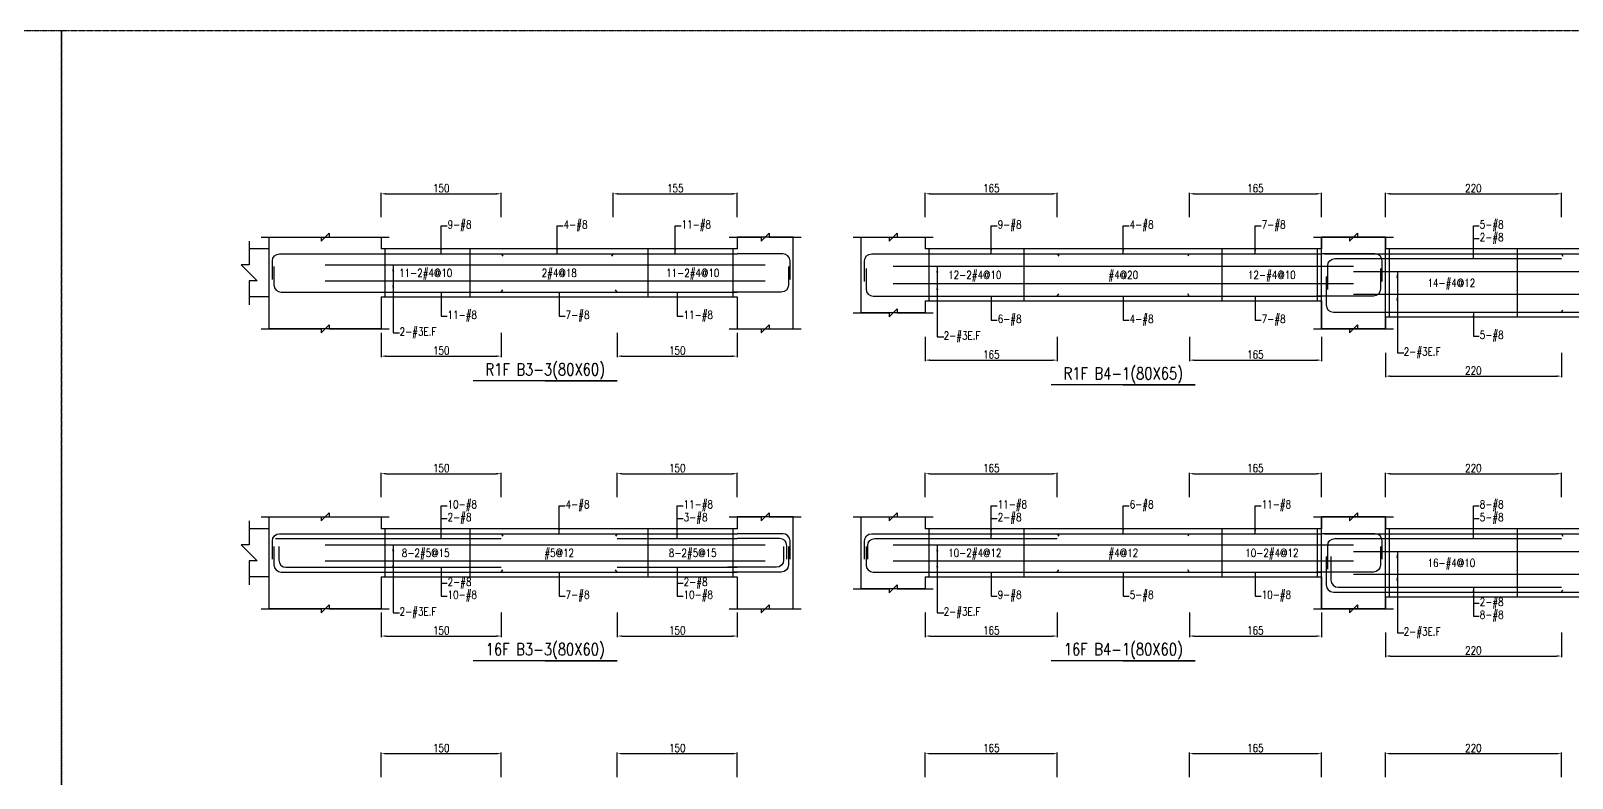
# Model space of a CAD drawing. Header units: millimetres. Extents: x 0 to 84580, y -12276 to 4373.
# Drawn here: x 48709 to 50636, y 1134 to 2069 of the extents above; entities that cross this region are included whole.
import ezdxf
from ezdxf.enums import TextEntityAlignment as Align

# ---------------------------------------------------------------- set-up
doc = ezdxf.new("R2010")
doc.units = ezdxf.units.MM
doc.header["$MEASUREMENT"] = 0
doc.linetypes.add('CENTER', pattern=[2, 1.25, -0.25, 0.25, -0.25])
for name, color, linetype in [('S-DIM', 2, 'Continuous'), ('S-GRID', 1, 'CENTER'), ('S-LEADER', 2, 'Continuous'), ('S-RC', 130, 'Continuous'), ('S-REINF', 6, 'Continuous'), ('S-TEXT', 2, 'Continuous')]:
    doc.layers.add(name, color=color, linetype=linetype)
doc.styles.add('CS4', font='romans.shx', dxfattribs={"width": 0.8, "bigfont": 'lsp.shx'})
doc.styles.get("Standard").update_dxf_attribs({"font": 'arial.ttf'})
doc.dimstyles.new('ISO-25', dxfattribs={"dimtxt": 2.5, "dimasz": 2.5, "dimexe": 1.25, "dimexo": 0.625, "dimtad": 1, "dimtxsty": 'Standard', "dimcen": 2.5, "dimadec": 0, "dimazin": 0, "dimtfac": 1, "dimtmove": 0, "dimatfit": 3, "dimfxl": 0, "dimarcsym": 0})

# ---------------------------------------------------------------- blocks, each defined once
blk = doc.blocks.new('*D702')
at = {"layer": 'DEFPOINTS', "color": 0, "transparency": 16777216}
for p in [(49297.4, 1165.2), (49147.4, 1135.2), (49297.4, 1135.2)]:
    blk.add_point(p, dxfattribs=at)
at = {"layer": 'S-DIM', "color": 0, "lineweight": -2, "transparency": 16777216}
for p, q in [((49147.4, 1135.8), (49147.4, 1166.4)), ((49153.4, 1165.2), (49291.4, 1165.2)), ((49297.4, 1135.8), (49297.4, 1166.4))]:
    blk.add_line(p, q, dxfattribs=at)
at = {"layer": 'S-DIM', "color": 0, "transparency": 16777216}
for points in [[(49153.4, 1166.2), (49153.4, 1164.2), (49147.4, 1165.2)], [(49291.4, 1166.2), (49291.4, 1164.2), (49297.4, 1165.2)]]:
    blk.add_solid(points, dxfattribs=at)
at = {"layer": 'S-DIM', "color": 0, "transparency": 16777216, "insert": (49222.4, 1172.2), "char_height": 10, "attachment_point": 5, "style": 'CS4'}
blk.add_mtext('150', dxfattribs=at)
blk = doc.blocks.new('*D703')
at = {"layer": 'DEFPOINTS', "color": 0, "transparency": 16777216}
for p in [(49592.4, 1165.2), (49442.4, 1135.2), (49592.4, 1135.2)]:
    blk.add_point(p, dxfattribs=at)
at = {"layer": 'S-DIM', "color": 0, "lineweight": -2, "transparency": 16777216}
for p, q in [((49442.4, 1135.8), (49442.4, 1166.4)), ((49448.4, 1165.2), (49586.4, 1165.2)), ((49592.4, 1135.8), (49592.4, 1166.4))]:
    blk.add_line(p, q, dxfattribs=at)
at = {"layer": 'S-DIM', "color": 0, "transparency": 16777216}
for points in [[(49448.4, 1166.2), (49448.4, 1164.2), (49442.4, 1165.2)], [(49586.4, 1166.2), (49586.4, 1164.2), (49592.4, 1165.2)]]:
    blk.add_solid(points, dxfattribs=at)
at = {"layer": 'S-DIM', "color": 0, "transparency": 16777216, "insert": (49517.4, 1172.2), "char_height": 10, "attachment_point": 5, "style": 'CS4'}
blk.add_mtext('150', dxfattribs=at)
blk = doc.blocks.new('*D706')
at = {"layer": 'DEFPOINTS', "color": 0, "transparency": 16777216}
for p in [(49297.4, 1515.2), (49147.4, 1485.2), (49297.4, 1485.2)]:
    blk.add_point(p, dxfattribs=at)
at = {"layer": 'S-DIM', "color": 0, "lineweight": -2, "transparency": 16777216}
for p, q in [((49147.4, 1485.8), (49147.4, 1516.4)), ((49153.4, 1515.2), (49291.4, 1515.2)), ((49297.4, 1485.8), (49297.4, 1516.4))]:
    blk.add_line(p, q, dxfattribs=at)
at = {"layer": 'S-DIM', "color": 0, "transparency": 16777216}
for points in [[(49153.4, 1516.2), (49153.4, 1514.2), (49147.4, 1515.2)], [(49291.4, 1516.2), (49291.4, 1514.2), (49297.4, 1515.2)]]:
    blk.add_solid(points, dxfattribs=at)
at = {"layer": 'S-DIM', "color": 0, "transparency": 16777216, "insert": (49222.4, 1522.2), "char_height": 10, "attachment_point": 5, "style": 'CS4'}
blk.add_mtext('150', dxfattribs=at)
blk = doc.blocks.new('*D707')
at = {"layer": 'DEFPOINTS', "color": 0, "transparency": 16777216}
for p in [(49592.4, 1515.2), (49442.4, 1485.2), (49592.4, 1485.2)]:
    blk.add_point(p, dxfattribs=at)
at = {"layer": 'S-DIM', "color": 0, "lineweight": -2, "transparency": 16777216}
for p, q in [((49442.4, 1485.8), (49442.4, 1516.4)), ((49448.4, 1515.2), (49586.4, 1515.2)), ((49592.4, 1485.8), (49592.4, 1516.4))]:
    blk.add_line(p, q, dxfattribs=at)
at = {"layer": 'S-DIM', "color": 0, "transparency": 16777216}
for points in [[(49448.4, 1516.2), (49448.4, 1514.2), (49442.4, 1515.2)], [(49586.4, 1516.2), (49586.4, 1514.2), (49592.4, 1515.2)]]:
    blk.add_solid(points, dxfattribs=at)
at = {"layer": 'S-DIM', "color": 0, "transparency": 16777216, "insert": (49517.4, 1522.2), "char_height": 10, "attachment_point": 5, "style": 'CS4'}
blk.add_mtext('150', dxfattribs=at)
blk = doc.blocks.new('*D708')
at = {"layer": 'DEFPOINTS', "color": 0, "transparency": 16777216}
for p in [(49147.4, 1342.2), (49297.4, 1342.2), (49297.4, 1312.2)]:
    blk.add_point(p, dxfattribs=at)
at = {"layer": 'S-DIM', "color": 0, "lineweight": -2, "transparency": 16777216}
for p, q in [((49147.4, 1341.5), (49147.4, 1310.9)), ((49297.4, 1341.5), (49297.4, 1310.9)), ((49153.4, 1312.2), (49291.4, 1312.2))]:
    blk.add_line(p, q, dxfattribs=at)
at = {"layer": 'S-DIM', "color": 0, "transparency": 16777216}
for points in [[(49153.4, 1313.2), (49153.4, 1311.2), (49147.4, 1312.2)], [(49291.4, 1313.2), (49291.4, 1311.2), (49297.4, 1312.2)]]:
    blk.add_solid(points, dxfattribs=at)
at = {"layer": 'S-DIM', "color": 0, "transparency": 16777216, "insert": (49222.4, 1319.2), "char_height": 10, "attachment_point": 5, "style": 'CS4'}
blk.add_mtext('150', dxfattribs=at)
blk = doc.blocks.new('*D709')
at = {"layer": 'DEFPOINTS', "color": 0, "transparency": 16777216}
for p in [(49442.4, 1342.2), (49592.4, 1342.2), (49592.4, 1312.2)]:
    blk.add_point(p, dxfattribs=at)
at = {"layer": 'S-DIM', "color": 0, "lineweight": -2, "transparency": 16777216}
for p, q in [((49442.4, 1341.5), (49442.4, 1310.9)), ((49592.4, 1341.5), (49592.4, 1310.9)), ((49448.4, 1312.2), (49586.4, 1312.2))]:
    blk.add_line(p, q, dxfattribs=at)
at = {"layer": 'S-DIM', "color": 0, "transparency": 16777216}
for points in [[(49448.4, 1313.2), (49448.4, 1311.2), (49442.4, 1312.2)], [(49586.4, 1313.2), (49586.4, 1311.2), (49592.4, 1312.2)]]:
    blk.add_solid(points, dxfattribs=at)
at = {"layer": 'S-DIM', "color": 0, "transparency": 16777216, "insert": (49517.4, 1319.2), "char_height": 10, "attachment_point": 5, "style": 'CS4'}
blk.add_mtext('150', dxfattribs=at)
blk = doc.blocks.new('*D710')
at = {"layer": 'DEFPOINTS', "color": 0, "transparency": 16777216}
for p in [(49297.4, 1865.2), (49147.4, 1835.2), (49297.4, 1835.2)]:
    blk.add_point(p, dxfattribs=at)
at = {"layer": 'S-DIM', "color": 0, "lineweight": -2, "transparency": 16777216}
for p, q in [((49147.4, 1835.8), (49147.4, 1866.4)), ((49153.4, 1865.2), (49291.4, 1865.2)), ((49297.4, 1835.8), (49297.4, 1866.4))]:
    blk.add_line(p, q, dxfattribs=at)
at = {"layer": 'S-DIM', "color": 0, "transparency": 16777216}
for points in [[(49153.4, 1866.2), (49153.4, 1864.2), (49147.4, 1865.2)], [(49291.4, 1866.2), (49291.4, 1864.2), (49297.4, 1865.2)]]:
    blk.add_solid(points, dxfattribs=at)
at = {"layer": 'S-DIM', "color": 0, "transparency": 16777216, "insert": (49222.4, 1872.2), "char_height": 10, "attachment_point": 5, "style": 'CS4'}
blk.add_mtext('150', dxfattribs=at)
blk = doc.blocks.new('*D711')
at = {"layer": 'DEFPOINTS', "color": 0, "transparency": 16777216}
for p in [(49592.4, 1865.2), (49437.4, 1835.2), (49592.4, 1835.2)]:
    blk.add_point(p, dxfattribs=at)
at = {"layer": 'S-DIM', "color": 0, "lineweight": -2, "transparency": 16777216}
for p, q in [((49437.4, 1835.8), (49437.4, 1866.4)), ((49443.4, 1865.2), (49586.4, 1865.2)), ((49592.4, 1835.8), (49592.4, 1866.4))]:
    blk.add_line(p, q, dxfattribs=at)
at = {"layer": 'S-DIM', "color": 0, "transparency": 16777216}
for points in [[(49443.4, 1866.2), (49443.4, 1864.2), (49437.4, 1865.2)], [(49586.4, 1866.2), (49586.4, 1864.2), (49592.4, 1865.2)]]:
    blk.add_solid(points, dxfattribs=at)
at = {"layer": 'S-DIM', "color": 0, "transparency": 16777216, "insert": (49514.9, 1872.2), "char_height": 10, "attachment_point": 5, "style": 'CS4'}
blk.add_mtext('155', dxfattribs=at)
blk = doc.blocks.new('*D712')
at = {"layer": 'DEFPOINTS', "color": 0, "transparency": 16777216}
for p in [(49147.4, 1692.2), (49297.4, 1692.2), (49297.4, 1662.2)]:
    blk.add_point(p, dxfattribs=at)
at = {"layer": 'S-DIM', "color": 0, "lineweight": -2, "transparency": 16777216}
for p, q in [((49147.4, 1691.5), (49147.4, 1660.9)), ((49297.4, 1691.5), (49297.4, 1660.9)), ((49153.4, 1662.2), (49291.4, 1662.2))]:
    blk.add_line(p, q, dxfattribs=at)
at = {"layer": 'S-DIM', "color": 0, "transparency": 16777216}
for points in [[(49153.4, 1663.2), (49153.4, 1661.2), (49147.4, 1662.2)], [(49291.4, 1663.2), (49291.4, 1661.2), (49297.4, 1662.2)]]:
    blk.add_solid(points, dxfattribs=at)
at = {"layer": 'S-DIM', "color": 0, "transparency": 16777216, "insert": (49222.4, 1669.2), "char_height": 10, "attachment_point": 5, "style": 'CS4'}
blk.add_mtext('150', dxfattribs=at)
blk = doc.blocks.new('*D713')
at = {"layer": 'DEFPOINTS', "color": 0, "transparency": 16777216}
for p in [(49442.4, 1692.2), (49592.4, 1692.2), (49592.4, 1662.2)]:
    blk.add_point(p, dxfattribs=at)
at = {"layer": 'S-DIM', "color": 0, "lineweight": -2, "transparency": 16777216}
for p, q in [((49442.4, 1691.5), (49442.4, 1660.9)), ((49592.4, 1691.5), (49592.4, 1660.9)), ((49448.4, 1662.2), (49586.4, 1662.2))]:
    blk.add_line(p, q, dxfattribs=at)
at = {"layer": 'S-DIM', "color": 0, "transparency": 16777216}
for points in [[(49448.4, 1663.2), (49448.4, 1661.2), (49442.4, 1662.2)], [(49586.4, 1663.2), (49586.4, 1661.2), (49592.4, 1662.2)]]:
    blk.add_solid(points, dxfattribs=at)
at = {"layer": 'S-DIM', "color": 0, "transparency": 16777216, "insert": (49517.4, 1669.2), "char_height": 10, "attachment_point": 5, "style": 'CS4'}
blk.add_mtext('150', dxfattribs=at)
blk = doc.blocks.new('*D722')
at = {"layer": 'DEFPOINTS', "color": 0, "transparency": 16777216}
for p in [(49992.4, 1165.2), (49827.4, 1135.2), (49992.4, 1135.2)]:
    blk.add_point(p, dxfattribs=at)
at = {"layer": 'S-DIM', "color": 0, "lineweight": -2, "transparency": 16777216}
for p, q in [((49827.4, 1135.8), (49827.4, 1166.4)), ((49833.4, 1165.2), (49986.4, 1165.2)), ((49992.4, 1135.8), (49992.4, 1166.4))]:
    blk.add_line(p, q, dxfattribs=at)
at = {"layer": 'S-DIM', "color": 0, "transparency": 16777216}
for points in [[(49833.4, 1166.2), (49833.4, 1164.2), (49827.4, 1165.2)], [(49986.4, 1166.2), (49986.4, 1164.2), (49992.4, 1165.2)]]:
    blk.add_solid(points, dxfattribs=at)
at = {"layer": 'S-DIM', "color": 0, "transparency": 16777216, "insert": (49909.9, 1172.2), "char_height": 10, "attachment_point": 5, "style": 'CS4'}
blk.add_mtext('165', dxfattribs=at)
blk = doc.blocks.new('*D643')
at = {"layer": 'DEFPOINTS', "color": 0, "transparency": 16777216}
for p in [(50322.4, 1165.2), (50157.4, 1135.2), (50322.4, 1135.2)]:
    blk.add_point(p, dxfattribs=at)
at = {"layer": 'S-DIM', "color": 0, "lineweight": -2, "transparency": 16777216}
for p, q in [((50157.4, 1135.8), (50157.4, 1166.4)), ((50163.4, 1165.2), (50316.4, 1165.2)), ((50322.4, 1135.8), (50322.4, 1166.4))]:
    blk.add_line(p, q, dxfattribs=at)
at = {"layer": 'S-DIM', "color": 0, "transparency": 16777216}
for points in [[(50163.4, 1166.2), (50163.4, 1164.2), (50157.4, 1165.2)], [(50316.4, 1166.2), (50316.4, 1164.2), (50322.4, 1165.2)]]:
    blk.add_solid(points, dxfattribs=at)
at = {"layer": 'S-DIM', "color": 0, "transparency": 16777216, "insert": (50239.9, 1172.2), "char_height": 10, "attachment_point": 5, "style": 'CS4'}
blk.add_mtext('165', dxfattribs=at)
blk = doc.blocks.new('*D646')
at = {"layer": 'DEFPOINTS', "color": 0, "transparency": 16777216}
for p in [(49992.4, 1515.2), (49827.4, 1485.2), (49992.4, 1485.2)]:
    blk.add_point(p, dxfattribs=at)
at = {"layer": 'S-DIM', "color": 0, "lineweight": -2, "transparency": 16777216}
for p, q in [((49827.4, 1485.8), (49827.4, 1516.4)), ((49833.4, 1515.2), (49986.4, 1515.2)), ((49992.4, 1485.8), (49992.4, 1516.4))]:
    blk.add_line(p, q, dxfattribs=at)
at = {"layer": 'S-DIM', "color": 0, "transparency": 16777216}
for points in [[(49833.4, 1516.2), (49833.4, 1514.2), (49827.4, 1515.2)], [(49986.4, 1516.2), (49986.4, 1514.2), (49992.4, 1515.2)]]:
    blk.add_solid(points, dxfattribs=at)
at = {"layer": 'S-DIM', "color": 0, "transparency": 16777216, "insert": (49909.9, 1522.2), "char_height": 10, "attachment_point": 5, "style": 'CS4'}
blk.add_mtext('165', dxfattribs=at)
blk = doc.blocks.new('*D647')
at = {"layer": 'DEFPOINTS', "color": 0, "transparency": 16777216}
for p in [(50322.4, 1515.2), (50157.4, 1485.2), (50322.4, 1485.2)]:
    blk.add_point(p, dxfattribs=at)
at = {"layer": 'S-DIM', "color": 0, "lineweight": -2, "transparency": 16777216}
for p, q in [((50157.4, 1485.8), (50157.4, 1516.4)), ((50163.4, 1515.2), (50316.4, 1515.2)), ((50322.4, 1485.8), (50322.4, 1516.4))]:
    blk.add_line(p, q, dxfattribs=at)
at = {"layer": 'S-DIM', "color": 0, "transparency": 16777216}
for points in [[(50163.4, 1516.2), (50163.4, 1514.2), (50157.4, 1515.2)], [(50316.4, 1516.2), (50316.4, 1514.2), (50322.4, 1515.2)]]:
    blk.add_solid(points, dxfattribs=at)
at = {"layer": 'S-DIM', "color": 0, "transparency": 16777216, "insert": (50239.9, 1522.2), "char_height": 10, "attachment_point": 5, "style": 'CS4'}
blk.add_mtext('165', dxfattribs=at)
blk = doc.blocks.new('*D648')
at = {"layer": 'DEFPOINTS', "color": 0, "transparency": 16777216}
for p in [(49827.4, 1342.2), (49992.4, 1342.2), (49992.4, 1312.2)]:
    blk.add_point(p, dxfattribs=at)
at = {"layer": 'S-DIM', "color": 0, "lineweight": -2, "transparency": 16777216}
for p, q in [((49827.4, 1341.5), (49827.4, 1310.9)), ((49992.4, 1341.5), (49992.4, 1310.9)), ((49833.4, 1312.2), (49986.4, 1312.2))]:
    blk.add_line(p, q, dxfattribs=at)
at = {"layer": 'S-DIM', "color": 0, "transparency": 16777216}
for points in [[(49833.4, 1313.2), (49833.4, 1311.2), (49827.4, 1312.2)], [(49986.4, 1313.2), (49986.4, 1311.2), (49992.4, 1312.2)]]:
    blk.add_solid(points, dxfattribs=at)
at = {"layer": 'S-DIM', "color": 0, "transparency": 16777216, "insert": (49909.9, 1319.2), "char_height": 10, "attachment_point": 5, "style": 'CS4'}
blk.add_mtext('165', dxfattribs=at)
blk = doc.blocks.new('*D649')
at = {"layer": 'DEFPOINTS', "color": 0, "transparency": 16777216}
for p in [(50157.4, 1342.2), (50322.4, 1342.2), (50322.4, 1312.2)]:
    blk.add_point(p, dxfattribs=at)
at = {"layer": 'S-DIM', "color": 0, "lineweight": -2, "transparency": 16777216}
for p, q in [((50157.4, 1341.5), (50157.4, 1310.9)), ((50322.4, 1341.5), (50322.4, 1310.9)), ((50163.4, 1312.2), (50316.4, 1312.2))]:
    blk.add_line(p, q, dxfattribs=at)
at = {"layer": 'S-DIM', "color": 0, "transparency": 16777216}
for points in [[(50163.4, 1313.2), (50163.4, 1311.2), (50157.4, 1312.2)], [(50316.4, 1313.2), (50316.4, 1311.2), (50322.4, 1312.2)]]:
    blk.add_solid(points, dxfattribs=at)
at = {"layer": 'S-DIM', "color": 0, "transparency": 16777216, "insert": (50239.9, 1319.2), "char_height": 10, "attachment_point": 5, "style": 'CS4'}
blk.add_mtext('165', dxfattribs=at)
blk = doc.blocks.new('*D650')
at = {"layer": 'DEFPOINTS', "color": 0, "transparency": 16777216}
for p in [(49992.4, 1865.2), (49827.4, 1835.2), (49992.4, 1835.2)]:
    blk.add_point(p, dxfattribs=at)
at = {"layer": 'S-DIM', "color": 0, "lineweight": -2, "transparency": 16777216}
for p, q in [((49827.4, 1835.8), (49827.4, 1866.4)), ((49833.4, 1865.2), (49986.4, 1865.2)), ((49992.4, 1835.8), (49992.4, 1866.4))]:
    blk.add_line(p, q, dxfattribs=at)
at = {"layer": 'S-DIM', "color": 0, "transparency": 16777216}
for points in [[(49833.4, 1866.2), (49833.4, 1864.2), (49827.4, 1865.2)], [(49986.4, 1866.2), (49986.4, 1864.2), (49992.4, 1865.2)]]:
    blk.add_solid(points, dxfattribs=at)
at = {"layer": 'S-DIM', "color": 0, "transparency": 16777216, "insert": (49909.9, 1872.2), "char_height": 10, "attachment_point": 5, "style": 'CS4'}
blk.add_mtext('165', dxfattribs=at)
blk = doc.blocks.new('*D651')
at = {"layer": 'DEFPOINTS', "color": 0, "transparency": 16777216}
for p in [(50322.4, 1865.2), (50157.4, 1835.2), (50322.4, 1835.2)]:
    blk.add_point(p, dxfattribs=at)
at = {"layer": 'S-DIM', "color": 0, "lineweight": -2, "transparency": 16777216}
for p, q in [((50157.4, 1835.8), (50157.4, 1866.4)), ((50163.4, 1865.2), (50316.4, 1865.2)), ((50322.4, 1835.8), (50322.4, 1866.4))]:
    blk.add_line(p, q, dxfattribs=at)
at = {"layer": 'S-DIM', "color": 0, "transparency": 16777216}
for points in [[(50163.4, 1866.2), (50163.4, 1864.2), (50157.4, 1865.2)], [(50316.4, 1866.2), (50316.4, 1864.2), (50322.4, 1865.2)]]:
    blk.add_solid(points, dxfattribs=at)
at = {"layer": 'S-DIM', "color": 0, "transparency": 16777216, "insert": (50239.9, 1872.2), "char_height": 10, "attachment_point": 5, "style": 'CS4'}
blk.add_mtext('165', dxfattribs=at)
blk = doc.blocks.new('*D652')
at = {"layer": 'DEFPOINTS', "color": 0, "transparency": 16777216}
for p in [(49827.4, 1687.2), (49992.4, 1687.2), (49992.4, 1657.2)]:
    blk.add_point(p, dxfattribs=at)
at = {"layer": 'S-DIM', "color": 0, "lineweight": -2, "transparency": 16777216}
for p, q in [((49827.4, 1686.5), (49827.4, 1655.9)), ((49992.4, 1686.5), (49992.4, 1655.9)), ((49833.4, 1657.2), (49986.4, 1657.2))]:
    blk.add_line(p, q, dxfattribs=at)
at = {"layer": 'S-DIM', "color": 0, "transparency": 16777216}
for points in [[(49833.4, 1658.2), (49833.4, 1656.2), (49827.4, 1657.2)], [(49986.4, 1658.2), (49986.4, 1656.2), (49992.4, 1657.2)]]:
    blk.add_solid(points, dxfattribs=at)
at = {"layer": 'S-DIM', "color": 0, "transparency": 16777216, "insert": (49909.9, 1664.2), "char_height": 10, "attachment_point": 5, "style": 'CS4'}
blk.add_mtext('165', dxfattribs=at)
blk = doc.blocks.new('*D653')
at = {"layer": 'DEFPOINTS', "color": 0, "transparency": 16777216}
for p in [(50157.4, 1687.2), (50322.4, 1687.2), (50322.4, 1657.2)]:
    blk.add_point(p, dxfattribs=at)
at = {"layer": 'S-DIM', "color": 0, "lineweight": -2, "transparency": 16777216}
for p, q in [((50157.4, 1686.5), (50157.4, 1655.9)), ((50322.4, 1686.5), (50322.4, 1655.9)), ((50163.4, 1657.2), (50316.4, 1657.2))]:
    blk.add_line(p, q, dxfattribs=at)
at = {"layer": 'S-DIM', "color": 0, "transparency": 16777216}
for points in [[(50163.4, 1658.2), (50163.4, 1656.2), (50157.4, 1657.2)], [(50316.4, 1658.2), (50316.4, 1656.2), (50322.4, 1657.2)]]:
    blk.add_solid(points, dxfattribs=at)
at = {"layer": 'S-DIM', "color": 0, "transparency": 16777216, "insert": (50239.9, 1664.2), "char_height": 10, "attachment_point": 5, "style": 'CS4'}
blk.add_mtext('165', dxfattribs=at)
blk = doc.blocks.new('*D662')
at = {"layer": 'DEFPOINTS', "color": 0, "transparency": 16777216}
for p in [(50622.4, 1165.2), (50402.4, 1135.2), (50622.4, 1135.2)]:
    blk.add_point(p, dxfattribs=at)
at = {"layer": 'S-DIM', "color": 0, "lineweight": -2, "transparency": 16777216}
for p, q in [((50402.4, 1135.8), (50402.4, 1166.4)), ((50408.4, 1165.2), (50616.4, 1165.2)), ((50622.4, 1135.8), (50622.4, 1166.4))]:
    blk.add_line(p, q, dxfattribs=at)
at = {"layer": 'S-DIM', "color": 0, "transparency": 16777216}
for points in [[(50408.4, 1166.2), (50408.4, 1164.2), (50402.4, 1165.2)], [(50616.4, 1166.2), (50616.4, 1164.2), (50622.4, 1165.2)]]:
    blk.add_solid(points, dxfattribs=at)
at = {"layer": 'S-DIM', "color": 0, "transparency": 16777216, "insert": (50512.4, 1172.2), "char_height": 10, "attachment_point": 5, "style": 'CS4'}
blk.add_mtext('220', dxfattribs=at)
blk = doc.blocks.new('*D674')
at = {"layer": 'DEFPOINTS', "color": 0, "transparency": 16777216}
for p in [(50622.4, 1515.2), (50402.4, 1485.2), (50622.4, 1485.2)]:
    blk.add_point(p, dxfattribs=at)
at = {"layer": 'S-DIM', "color": 0, "lineweight": -2, "transparency": 16777216}
for p, q in [((50402.4, 1485.8), (50402.4, 1516.4)), ((50408.4, 1515.2), (50616.4, 1515.2)), ((50622.4, 1485.8), (50622.4, 1516.4))]:
    blk.add_line(p, q, dxfattribs=at)
at = {"layer": 'S-DIM', "color": 0, "transparency": 16777216}
for points in [[(50408.4, 1516.2), (50408.4, 1514.2), (50402.4, 1515.2)], [(50616.4, 1516.2), (50616.4, 1514.2), (50622.4, 1515.2)]]:
    blk.add_solid(points, dxfattribs=at)
at = {"layer": 'S-DIM', "color": 0, "transparency": 16777216, "insert": (50512.4, 1522.2), "char_height": 10, "attachment_point": 5, "style": 'CS4'}
blk.add_mtext('220', dxfattribs=at)
blk = doc.blocks.new('*D676')
at = {"layer": 'DEFPOINTS', "color": 0, "transparency": 16777216}
for p in [(50402.4, 1317.2), (50622.4, 1317.2), (50622.4, 1287.2)]:
    blk.add_point(p, dxfattribs=at)
at = {"layer": 'S-DIM', "color": 0, "lineweight": -2, "transparency": 16777216}
for p, q in [((50402.4, 1316.5), (50402.4, 1285.9)), ((50622.4, 1316.5), (50622.4, 1285.9)), ((50408.4, 1287.2), (50616.4, 1287.2))]:
    blk.add_line(p, q, dxfattribs=at)
at = {"layer": 'S-DIM', "color": 0, "transparency": 16777216}
for points in [[(50408.4, 1288.2), (50408.4, 1286.2), (50402.4, 1287.2)], [(50616.4, 1288.2), (50616.4, 1286.2), (50622.4, 1287.2)]]:
    blk.add_solid(points, dxfattribs=at)
at = {"layer": 'S-DIM', "color": 0, "transparency": 16777216, "insert": (50512.4, 1294.2), "char_height": 10, "attachment_point": 5, "style": 'CS4'}
blk.add_mtext('220', dxfattribs=at)
blk = doc.blocks.new('*D678')
at = {"layer": 'DEFPOINTS', "color": 0, "transparency": 16777216}
for p in [(50622.4, 1865.2), (50402.4, 1835.2), (50622.4, 1835.2)]:
    blk.add_point(p, dxfattribs=at)
at = {"layer": 'S-DIM', "color": 0, "lineweight": -2, "transparency": 16777216}
for p, q in [((50402.4, 1835.8), (50402.4, 1866.4)), ((50408.4, 1865.2), (50616.4, 1865.2)), ((50622.4, 1835.8), (50622.4, 1866.4))]:
    blk.add_line(p, q, dxfattribs=at)
at = {"layer": 'S-DIM', "color": 0, "transparency": 16777216}
for points in [[(50408.4, 1866.2), (50408.4, 1864.2), (50402.4, 1865.2)], [(50616.4, 1866.2), (50616.4, 1864.2), (50622.4, 1865.2)]]:
    blk.add_solid(points, dxfattribs=at)
at = {"layer": 'S-DIM', "color": 0, "transparency": 16777216, "insert": (50512.4, 1872.2), "char_height": 10, "attachment_point": 5, "style": 'CS4'}
blk.add_mtext('220', dxfattribs=at)
blk = doc.blocks.new('*D680')
at = {"layer": 'DEFPOINTS', "color": 0, "transparency": 16777216}
for p in [(50402.4, 1667.2), (50622.4, 1667.2), (50622.4, 1637.2)]:
    blk.add_point(p, dxfattribs=at)
at = {"layer": 'S-DIM', "color": 0, "lineweight": -2, "transparency": 16777216}
for p, q in [((50402.4, 1666.5), (50402.4, 1635.9)), ((50622.4, 1666.5), (50622.4, 1635.9)), ((50408.4, 1637.2), (50616.4, 1637.2))]:
    blk.add_line(p, q, dxfattribs=at)
at = {"layer": 'S-DIM', "color": 0, "transparency": 16777216}
for points in [[(50408.4, 1638.2), (50408.4, 1636.2), (50402.4, 1637.2)], [(50616.4, 1638.2), (50616.4, 1636.2), (50622.4, 1637.2)]]:
    blk.add_solid(points, dxfattribs=at)
at = {"layer": 'S-DIM', "color": 0, "transparency": 16777216, "insert": (50512.4, 1644.2), "char_height": 10, "attachment_point": 5, "style": 'CS4'}
blk.add_mtext('220', dxfattribs=at)

msp = doc.modelspace()

# ---------------------------------------------------------------- linework, layer by layer
for p, q in [((49007.355, 1796.174), (48982.355, 1796.174)), ((49007.355, 1736.174), (48982.355, 1736.174)), ((49007.355, 1446.174), (48982.355, 1446.174)), ((49007.355, 1386.174), (48982.355, 1386.174))]:
    msp.add_line(p, q)
at = {"layer": 'S-GRID'}
for points in [[(45519, 0), (48748, 0), (48748, 2069), (45519, 2069), (45519, 0)], [(48748, 0), (51977, 0), (51977, 2069), (48748, 2069), (48748, 0)]]:
    msp.add_lwpolyline(points, dxfattribs=at)
at = {"layer": 'S-RC'}
for points in [[(48997.355, 1811.174), (49072.355, 1811.16), (49072.354, 1806.16), (49082.356, 1816.158), (49082.355, 1811.158), (49157.355, 1811.143)], [(49147.355, 1736.174), (49147.355, 1696.174), (49007.355, 1696.174), (49007.355, 1811.174), (49147.355, 1811.174), (49147.355, 1796.174)], [(49582.355, 1811.174), (49622.355, 1811.167), (49622.354, 1806.167), (49632.356, 1816.165), (49632.355, 1811.165), (49672.355, 1811.157)], [(49592.355, 1736.174), (49592.355, 1696.174), (49662.355, 1696.174), (49662.355, 1811.174), (49592.355, 1811.174), (49592.355, 1796.174)], [(49737.355, 1811.174), (49782.355, 1811.166), (49782.354, 1806.166), (49792.356, 1816.164), (49792.355, 1811.164), (49837.355, 1811.155)], [(49827.355, 1731.174), (49827.355, 1716.174), (49747.355, 1716.174), (49747.355, 1811.174), (49827.355, 1811.174), (49827.355, 1796.174)], [(50312.355, 1811.174), (50357.355, 1811.166), (50357.354, 1806.166), (50367.356, 1816.164), (50367.355, 1811.164), (50412.355, 1811.155)], [(50312.355, 1811.174), (50357.355, 1811.166), (50357.354, 1806.166), (50367.356, 1816.164), (50367.355, 1811.164), (50412.355, 1811.155)], [(50322.355, 1731.174), (50322.355, 1696.174), (50402.355, 1696.174), (50402.355, 1811.174), (50322.355, 1811.174), (50322.355, 1796.174)], [(50402.355, 1711.174), (50402.355, 1696.174), (50322.355, 1696.174), (50322.355, 1811.174), (50402.355, 1811.174), (50402.355, 1796.174)], [(48982.355, 1806.174), (48982.355, 1776.174), (48972.355, 1776.174), (48992.355, 1756.174), (48982.355, 1756.174), (48982.355, 1726.174)], [(49592.355, 1796.174), (49147.355, 1796.174)], [(50322.355, 1796.174), (49827.355, 1796.174)], [(51062.355, 1796.174), (50402.355, 1796.174)], [(49147.355, 1736.174), (49592.355, 1736.174)], [(49737.355, 1716.174), (49782.355, 1716.166), (49782.354, 1711.166), (49792.356, 1721.164), (49792.355, 1716.164), (49837.355, 1716.155)], [(49827.355, 1731.174), (50322.355, 1731.174)], [(48997.355, 1696.174), (49072.355, 1696.16), (49072.354, 1691.16), (49082.356, 1701.158), (49082.355, 1696.158), (49157.355, 1696.143)], [(49582.355, 1696.174), (49622.355, 1696.167), (49622.354, 1691.167), (49632.356, 1701.165), (49632.355, 1696.165), (49672.355, 1696.157)], [(50312.355, 1696.174), (50357.355, 1696.166), (50357.354, 1691.166), (50367.356, 1701.164), (50367.355, 1696.164), (50412.355, 1696.155)], [(50312.355, 1696.174), (50357.355, 1696.166), (50357.354, 1691.166), (50367.356, 1701.164), (50367.355, 1696.164), (50412.355, 1696.155)], [(50402.355, 1711.174), (51062.355, 1711.174)], [(49352.355, 1631.174), (49442.355, 1631.174), (49262.355, 1631.174)], [(50074.855, 1626.174), (50164.855, 1626.174), (49984.855, 1626.174)], [(48997.355, 1461.174), (49072.355, 1461.16), (49072.354, 1456.16), (49082.356, 1466.158), (49082.355, 1461.158), (49157.355, 1461.143)], [(49582.355, 1461.174), (49622.355, 1461.167), (49622.354, 1456.167), (49632.356, 1466.165), (49632.355, 1461.165), (49672.355, 1461.157)], [(49737.355, 1461.174), (49782.355, 1461.166), (49782.354, 1456.166), (49792.356, 1466.164), (49792.355, 1461.164), (49837.355, 1461.155)], [(50312.355, 1461.174), (50357.355, 1461.166), (50357.354, 1456.166), (50367.356, 1466.164), (50367.355, 1461.164), (50412.355, 1461.155)], [(50312.355, 1461.174), (50357.355, 1461.166), (50357.354, 1456.166), (50367.356, 1466.164), (50367.355, 1461.164), (50412.355, 1461.155)], [(48982.355, 1456.174), (48982.355, 1426.174), (48972.355, 1426.174), (48992.355, 1406.174), (48982.355, 1406.174), (48982.355, 1376.174)], [(49147.355, 1386.174), (49147.355, 1346.174), (49007.355, 1346.174), (49007.355, 1461.174), (49147.355, 1461.174), (49147.355, 1446.174)], [(49592.355, 1446.174), (49147.355, 1446.174)], [(49592.355, 1386.174), (49592.355, 1346.174), (49662.355, 1346.174), (49662.355, 1461.174), (49592.355, 1461.174), (49592.355, 1446.174)], [(49827.355, 1386.174), (49827.355, 1371.174), (49747.355, 1371.174), (49747.355, 1461.174), (49827.355, 1461.174), (49827.355, 1446.174)], [(50322.355, 1446.174), (49827.355, 1446.174)], [(50322.355, 1386.174), (50322.355, 1346.174), (50402.355, 1346.174), (50402.355, 1461.174), (50322.355, 1461.174), (50322.355, 1446.174)], [(50402.355, 1361.174), (50402.355, 1346.174), (50322.355, 1346.174), (50322.355, 1461.174), (50402.355, 1461.174), (50402.355, 1446.174)], [(51062.355, 1446.174), (50402.355, 1446.174)], [(49147.355, 1386.174), (49592.355, 1386.174)], [(49737.355, 1371.174), (49782.355, 1371.166), (49782.354, 1366.166), (49792.356, 1376.164), (49792.355, 1371.164), (49837.355, 1371.155)], [(49827.355, 1386.174), (50322.355, 1386.174)], [(48997.355, 1346.174), (49072.355, 1346.16), (49072.354, 1341.16), (49082.356, 1351.158), (49082.355, 1346.158), (49157.355, 1346.143)], [(49582.355, 1346.174), (49622.355, 1346.167), (49622.354, 1341.167), (49632.356, 1351.165), (49632.355, 1346.165), (49672.355, 1346.157)], [(50312.355, 1346.174), (50357.355, 1346.166), (50357.354, 1341.166), (50367.356, 1351.164), (50367.355, 1346.164), (50412.355, 1346.155)], [(50312.355, 1346.174), (50357.355, 1346.166), (50357.354, 1341.166), (50367.356, 1351.164), (50367.355, 1346.164), (50412.355, 1346.155)], [(50402.355, 1361.174), (51062.355, 1361.174)], [(49352.355, 1281.174), (49442.355, 1281.174), (49262.355, 1281.174)], [(50074.855, 1281.174), (50164.855, 1281.174), (49984.855, 1281.174)]]:
    msp.add_lwpolyline(points, dxfattribs=at)
at = {"layer": 'S-REINF', "color": 1}
for points in [[(49152.355, 1736.174), (49152.355, 1796.174)], [(49258.605, 1736.174), (49258.605, 1796.174)], [(49481.105, 1736.174), (49481.105, 1796.174)], [(49587.355, 1736.174), (49587.355, 1796.174)], [(49832.355, 1731.174), (49832.355, 1796.174)], [(49951.105, 1731.174), (49951.105, 1796.174)], [(50198.605, 1731.174), (50198.605, 1796.174)], [(50317.355, 1731.174), (50317.355, 1796.174)], [(50407.355, 1711.174), (50407.355, 1796.174)], [(50567.355, 1711.174), (50567.355, 1796.174)], [(49077.355, 1776.174), (49627.355, 1776.174)], [(49787.355, 1774.508), (50362.355, 1774.508)], [(49077.355, 1756.174), (49627.355, 1756.174)], [(50362.355, 1767.841), (51102.355, 1767.841)], [(49787.355, 1752.841), (50362.355, 1752.841)], [(50362.355, 1739.508), (51102.355, 1739.508)], [(49152.355, 1386.174), (49152.355, 1446.174)], [(49258.605, 1386.174), (49258.605, 1446.174)], [(49481.105, 1386.174), (49481.105, 1446.174)], [(49587.355, 1386.174), (49587.355, 1446.174)], [(49832.355, 1386.174), (49832.355, 1446.174)], [(49951.105, 1386.174), (49951.105, 1446.174)], [(50198.605, 1386.174), (50198.605, 1446.174)], [(50317.355, 1386.174), (50317.355, 1446.174)], [(50407.355, 1361.174), (50407.355, 1446.174)], [(50567.355, 1361.174), (50567.355, 1446.174)], [(49077.355, 1426.174), (49627.355, 1426.174)], [(49787.355, 1426.174), (50362.355, 1426.174)], [(50362.355, 1417.841), (51102.355, 1417.841)], [(49077.355, 1406.174), (49627.355, 1406.174)], [(49787.355, 1406.174), (50362.355, 1406.174)], [(50362.355, 1389.508), (51102.355, 1389.508)]]:
    msp.add_lwpolyline(points, dxfattribs=at)
at = {"layer": 'S-REINF'}
for points in [[(49011.355, 1758.174), (49011.355, 1781.174, -0.41421356), (49020.355, 1790.174), (49147.355, 1790.174)], [(49013.355, 1774.174), (49013.355, 1751.174, 0.41421356), (49022.355, 1742.174), (49147.355, 1742.174)], [(49656.355, 1774.174), (49656.355, 1751.174, -0.41421356), (49647.355, 1742.174), (49586.355, 1742.174)], [(49658.355, 1758.174), (49658.355, 1781.174, 0.41421356), (49649.355, 1790.174), (49592.355, 1790.174)], [(49751.355, 1755.674), (49751.355, 1781.174, -0.41421356), (49760.355, 1790.174), (49827.355, 1790.174)], [(50398.355, 1755.674), (50398.355, 1781.174, 0.41421356), (50389.355, 1790.174), (50322.355, 1790.174)], [(50330.355, 1745.674), (50330.355, 1775.174, -0.41421356), (50339.355, 1784.174), (50402.355, 1784.174)], [(49753.355, 1771.674), (49753.355, 1746.174, 0.41421356), (49762.355, 1737.174), (49827.355, 1737.174)], [(50396.355, 1771.674), (50396.355, 1746.174, -0.41421356), (50387.355, 1737.174), (50316.355, 1737.174)], [(50328.355, 1761.674), (50328.355, 1726.174, 0.41421356), (50337.355, 1717.174), (50402.355, 1717.174)], [(49011.355, 1408.174), (49011.355, 1431.174, -0.41421356), (49020.355, 1440.174), (49147.355, 1440.174)], [(49658.355, 1408.174), (49658.355, 1431.174, 0.41421356), (49649.355, 1440.174), (49592.355, 1440.174)], [(49654.355, 1408.174), (49654.355, 1425.174, 0.41421356), (49645.355, 1434.174), (49592.355, 1434.174)], [(49751.355, 1408.174), (49751.355, 1431.174, -0.41421356), (49760.355, 1440.174), (49827.355, 1440.174)], [(49755.355, 1408.174), (49755.355, 1425.174, -0.41421356), (49764.355, 1434.174), (49827.355, 1434.174)], [(50398.355, 1408.174), (50398.355, 1431.174, 0.41421356), (50389.355, 1440.174), (50322.355, 1440.174)], [(50330.355, 1395.674), (50330.355, 1425.174, -0.41421356), (50339.355, 1434.174), (50402.355, 1434.174)], [(49013.355, 1424.174), (49013.355, 1401.174, 0.41421356), (49022.355, 1392.174), (49147.355, 1392.174)], [(49019.355, 1424.174), (49019.355, 1407.174, 0.41421356), (49028.355, 1398.174), (49147.355, 1398.174)], [(49650.355, 1424.174), (49650.355, 1407.174, -0.41421356), (49641.355, 1398.174), (49580.355, 1398.174)], [(49656.355, 1424.174), (49656.355, 1401.174, -0.41421356), (49647.355, 1392.174), (49586.355, 1392.174)], [(49753.355, 1424.174), (49753.355, 1401.174, 0.41421356), (49762.355, 1392.174), (49827.355, 1392.174)], [(50396.355, 1424.174), (50396.355, 1401.174, -0.41421356), (50387.355, 1392.174), (50316.355, 1392.174)], [(50328.355, 1411.674), (50328.355, 1376.174, 0.41421356), (50337.355, 1367.174), (50402.355, 1367.174)], [(50334.355, 1411.674), (50334.355, 1382.174, 0.41421356), (50343.355, 1373.174), (50402.355, 1373.174)]]:
    msp.add_lwpolyline(points, format="xyb", dxfattribs=at)
for points in [[(49147.355, 1790.174), (49297.355, 1790.174)], [(49297.355, 1790.174), (49299.355, 1787.174)], [(49297.355, 1790.174), (49437.355, 1790.174)], [(49437.355, 1790.174), (49435.355, 1787.174)], [(49437.355, 1790.174), (49592.355, 1790.174)], [(49827.355, 1790.174), (49992.355, 1790.174)], [(49992.355, 1790.174), (49994.355, 1787.174)], [(49992.355, 1790.174), (50157.355, 1790.174)], [(50157.355, 1790.174), (50155.355, 1787.174)], [(50157.355, 1790.174), (50322.355, 1790.174)], [(50326.355, 1790.174), (50402.355, 1790.174)], [(50402.355, 1790.174), (50622.355, 1790.174)], [(50402.355, 1784.174), (50622.355, 1784.174)], [(50622.355, 1790.174), (50624.355, 1787.174)], [(50622.355, 1790.174), (50842.355, 1790.174)], [(49147.355, 1742.174), (49297.355, 1742.174)], [(49297.355, 1742.174), (49299.355, 1745.174)], [(49297.355, 1742.174), (49442.355, 1742.174)], [(49442.355, 1742.174), (49440.355, 1745.174)], [(49442.355, 1742.174), (49592.355, 1742.174)], [(49827.355, 1737.174), (49992.355, 1737.174)], [(49992.355, 1737.174), (49994.355, 1740.174)], [(49992.355, 1737.174), (50157.355, 1737.174)], [(50157.355, 1737.174), (50155.355, 1740.174)], [(50157.355, 1737.174), (50322.355, 1737.174)], [(50402.355, 1717.174), (50622.355, 1717.174)], [(50622.355, 1717.174), (50624.355, 1720.174)], [(50622.355, 1717.174), (50842.355, 1717.174)], [(49015.355, 1434.174), (49147.355, 1434.174)], [(49147.355, 1440.174), (49297.355, 1440.174)], [(49147.355, 1434.174), (49297.355, 1434.174)], [(49297.355, 1440.174), (49299.355, 1437.174)], [(49297.355, 1440.174), (49442.355, 1440.174)], [(49442.355, 1440.174), (49440.355, 1437.174)], [(49442.355, 1440.174), (49592.355, 1440.174)], [(49442.355, 1434.174), (49592.355, 1434.174)], [(49827.355, 1440.174), (49992.355, 1440.174)], [(49827.355, 1434.174), (49992.355, 1434.174)], [(49992.355, 1440.174), (49994.355, 1437.174)], [(49992.355, 1440.174), (50157.355, 1440.174)], [(50157.355, 1440.174), (50155.355, 1437.174)], [(50157.355, 1440.174), (50322.355, 1440.174)], [(50326.355, 1440.174), (50402.355, 1440.174)], [(50402.355, 1440.174), (50622.355, 1440.174)], [(50402.355, 1434.174), (50622.355, 1434.174)], [(50622.355, 1440.174), (50624.355, 1437.174)], [(50622.355, 1440.174), (50842.355, 1440.174)], [(49147.355, 1398.174), (49297.355, 1398.174)], [(49147.355, 1392.174), (49297.355, 1392.174)], [(49297.355, 1392.174), (49299.355, 1395.174)], [(49297.355, 1392.174), (49442.355, 1392.174)], [(49442.355, 1392.174), (49440.355, 1395.174)], [(49442.355, 1398.174), (49592.355, 1398.174)], [(49442.355, 1392.174), (49592.355, 1392.174)], [(49827.355, 1392.174), (49992.355, 1392.174)], [(49992.355, 1392.174), (49994.355, 1395.174)], [(49992.355, 1392.174), (50157.355, 1392.174)], [(50157.355, 1392.174), (50155.355, 1395.174)], [(50157.355, 1392.174), (50322.355, 1392.174)], [(50402.355, 1373.174), (50622.355, 1373.174)], [(50622.355, 1367.174), (50624.355, 1370.174)], [(50402.355, 1367.174), (50622.355, 1367.174)], [(50622.355, 1367.174), (50842.355, 1367.174)]]:
    msp.add_lwpolyline(points, dxfattribs=at)

# ---------------------------------------------------------------- texts
at = {"layer": 'S-LEADER', "char_height": 10, "attachment_point": 4, "style": 'CS4'}
for s, insert in [('9-#8', (49230.355, 1825.174)), ('4-#8', (49375.355, 1825.174)), ('11-#8', (49522.855, 1825.174)), ('9-#8', (49917.855, 1825.174)), ('4-#8', (50082.855, 1825.174)), ('7-#8', (50247.855, 1825.174)), ('5-#8', (50520.355, 1825.174)), ('2-#8', (50520.355, 1809.174)), ('11-#8', (49230.355, 1712.174)), ('7-#8', (49377.855, 1712.174)), ('11-#8', (49525.355, 1712.174)), ('6-#8', (49917.855, 1707.174)), ('4-#8', (50082.855, 1707.174)), ('7-#8', (50247.855, 1707.174)), ('5-#8', (50520.355, 1687.174)), ('10-#8', (49230.355, 1475.174)), ('4-#8', (49377.855, 1475.174)), ('11-#8', (49525.355, 1475.174)), ('11-#8', (49917.855, 1475.174)), ('6-#8', (50082.855, 1475.174)), ('11-#8', (50247.855, 1475.174)), ('8-#8', (50520.355, 1475.174)), ('2-#8', (49230.355, 1459.174)), ('3-#8', (49525.355, 1459.174)), ('2-#8', (49917.855, 1459.174)), ('5-#8', (50520.355, 1459.174)), ('2-#8', (49230.355, 1378.174)), ('10-#8', (49230.355, 1362.174)), ('7-#8', (49377.855, 1362.174)), ('2-#8', (49525.355, 1378.174)), ('10-#8', (49525.355, 1362.174)), ('9-#8', (49917.855, 1362.174)), ('5-#8', (50082.855, 1362.174)), ('10-#8', (50247.855, 1362.174)), ('2-#8', (50520.355, 1353.174)), ('8-#8', (50520.355, 1337.174))]:
    msp.add_mtext(s, dxfattribs=dict(at, insert=insert))
at = {"layer": 'S-LEADER', "color": 3, "char_height": 10, "attachment_point": 4, "style": 'CS4'}
for insert in [(49170.355, 1691.174), (49850.355, 1686.174), (50425.355, 1666.174), (49170.355, 1341.174), (49850.355, 1341.174), (50425.355, 1316.174)]:
    msp.add_mtext('2-#3E.F', dxfattribs=dict(at, insert=insert))
at = {"layer": 'S-RC', "style": 'CS4', "width": 0.8}
for s, p in [('R1F B3-3(80X60)', (49352.355, 1638.174)), ('R1F B4-1(80X65)', (50074.855, 1633.174)), ('16F B3-3(80X60)', (49352.355, 1288.174)), ('16F B4-1(80X60)', (50074.855, 1288.174))]:
    msp.add_text(s, height=15, dxfattribs=at).set_placement(p, align=Align.CENTER)
at = {"layer": 'S-TEXT', "color": 1, "style": 'CS4', "width": 0.8}
for s, p in [('11-2#4@10', (49202.98, 1761.174)), ('2#4@18', (49369.855, 1761.174)), ('11-2#4@10', (49536.73, 1761.174)), ('12-2#4@10', (49889.23, 1758.674)), ('#4@20', (50074.855, 1758.674)), ('12-#4@10', (50260.48, 1758.674)), ('14-#4@12', (50484.855, 1748.674)), ('8-2#5@15', (49202.98, 1411.174)), ('#5@12', (49369.855, 1411.174)), ('8-2#5@15', (49536.73, 1411.174)), ('10-2#4@12', (49889.23, 1411.174)), ('#4@12', (50074.855, 1411.174)), ('10-2#4@12', (50260.48, 1411.174)), ('16-#4@10', (50484.855, 1398.674))]:
    msp.add_text(s, height=10, dxfattribs=at).set_placement(p, align=Align.CENTER)

# ---------------------------------------------------------------- dimensions: what is measured, and where the dimension line sits
at = {"layer": 'S-DIM'}
for p1, p2, distance, picture, middle in [((49147.355, 1835.174), (49297.355, 1835.174), 30, '*D710', (49222.355, 1872.174)), ((49437.355, 1835.174), (49592.355, 1835.174), 30, '*D711', (49514.855, 1872.174)), ((49827.355, 1835.174), (49992.355, 1835.174), 30, '*D650', (49909.855, 1872.174)), ((50157.355, 1835.174), (50322.355, 1835.174), 30, '*D651', (50239.855, 1872.174)), ((50402.355, 1835.174), (50622.355, 1835.174), 30, '*D678', (50512.355, 1872.174)), ((49147.355, 1692.174), (49297.355, 1692.174), -30, '*D712', (49222.355, 1669.174)), ((49442.355, 1692.174), (49592.355, 1692.174), -30, '*D713', (49517.355, 1669.174)), ((49827.355, 1687.174), (49992.355, 1687.174), -30, '*D652', (49909.855, 1664.174)), ((50157.355, 1687.174), (50322.355, 1687.174), -30, '*D653', (50239.855, 1664.174)), ((50402.355, 1667.174), (50622.355, 1667.174), -30, '*D680', (50512.355, 1644.174)), ((49147.355, 1485.174), (49297.355, 1485.174), 30, '*D706', (49222.355, 1522.174)), ((49442.355, 1485.174), (49592.355, 1485.174), 30, '*D707', (49517.355, 1522.174)), ((49827.355, 1485.174), (49992.355, 1485.174), 30, '*D646', (49909.855, 1522.174)), ((50157.355, 1485.174), (50322.355, 1485.174), 30, '*D647', (50239.855, 1522.174)), ((50402.355, 1485.174), (50622.355, 1485.174), 30, '*D674', (50512.355, 1522.174)), ((49147.355, 1342.174), (49297.355, 1342.174), -30, '*D708', (49222.355, 1319.174)), ((49442.355, 1342.174), (49592.355, 1342.174), -30, '*D709', (49517.355, 1319.174)), ((49827.355, 1342.174), (49992.355, 1342.174), -30, '*D648', (49909.855, 1319.174)), ((50157.355, 1342.174), (50322.355, 1342.174), -30, '*D649', (50239.855, 1319.174)), ((50402.355, 1317.174), (50622.355, 1317.174), -30, '*D676', (50512.355, 1294.174)), ((49147.355, 1135.174), (49297.355, 1135.174), 30, '*D702', (49222.355, 1172.174)), ((49442.355, 1135.174), (49592.355, 1135.174), 30, '*D703', (49517.355, 1172.174)), ((49827.355, 1135.174), (49992.355, 1135.174), 30, '*D722', (49909.855, 1172.174)), ((50157.355, 1135.174), (50322.355, 1135.174), 30, '*D643', (50239.855, 1172.174)), ((50402.355, 1135.174), (50622.355, 1135.174), 30, '*D662', (50512.355, 1172.174))]:
    dim = msp.add_aligned_dim(p1=p1, p2=p2, distance=distance, dimstyle='ISO-25', override={"dimtxt": 10, "dimasz": 6, "dimgap": 2, "dimtxsty": 'CS4'}, dxfattribs=at)
    dim.commit()
    dim.dimension.update_dxf_attribs({"geometry": picture, "text_midpoint": middle})

# ---------------------------------------------------------------- leaders
at = {"layer": 'S-LEADER', "annotation_type": 0, "has_hookline": 1, "hookline_direction": 0}
for points, override, text_width in [([(49222.355, 1790.174), (49222.355, 1825.174), (49229.73, 1825.174)], {"dimasz": 6, "dimtad": 0}, 30.857), ([(49367.355, 1790.174), (49367.355, 1825.174), (49374.73, 1825.174)], {"dimasz": 6, "dimtad": 0}, 30.857), ([(49514.855, 1790.174), (49514.855, 1825.174), (49522.23, 1825.174)], {"dimasz": 6, "dimtad": 0}, 37.333), ([(49909.855, 1790.174), (49909.855, 1825.174), (49917.23, 1825.174)], {"dimasz": 6, "dimtad": 0}, 30.857), ([(50074.855, 1790.174), (50074.855, 1825.174), (50082.23, 1825.174)], {"dimasz": 6, "dimtad": 0}, 30.857), ([(50239.855, 1790.174), (50239.855, 1825.174), (50247.23, 1825.174)], {"dimasz": 6, "dimtad": 0}, 30.857), ([(50512.355, 1790.174), (50512.355, 1825.174), (50519.73, 1825.174)], {"dimasz": 6, "dimtad": 0}, 30.857), ([(50512.355, 1784.174), (50512.355, 1809.174), (50519.73, 1809.174)], {"dimasz": 6, "dimtad": 0}, 30.857), ([(49162.355, 1756.174), (49162.355, 1691.174), (49169.73, 1691.174)], {"dimasz": 8, "dimtad": 0}, 49.524), ([(49222.355, 1742.174), (49222.355, 1712.174), (49229.73, 1712.174)], {"dimasz": 6, "dimtad": 0}, 37.333), ([(49369.855, 1742.174), (49369.855, 1712.174), (49377.23, 1712.174)], {"dimasz": 6, "dimtad": 0}, 30.857), ([(49517.355, 1742.174), (49517.355, 1712.174), (49524.73, 1712.174)], {"dimasz": 6, "dimtad": 0}, 37.333), ([(49842.355, 1752.841), (49842.355, 1686.174), (49849.73, 1686.174)], {"dimasz": 8, "dimtad": 0}, 49.524), ([(49909.855, 1737.174), (49909.855, 1707.174), (49917.23, 1707.174)], {"dimasz": 6, "dimtad": 0}, 30.476), ([(50074.855, 1737.174), (50074.855, 1707.174), (50082.23, 1707.174)], {"dimasz": 6, "dimtad": 0}, 30.857), ([(50239.855, 1737.174), (50239.855, 1707.174), (50247.23, 1707.174)], {"dimasz": 6, "dimtad": 0}, 30.857), ([(50417.355, 1739.508), (50417.355, 1666.174), (50424.73, 1666.174)], {"dimasz": 8, "dimtad": 0}, 49.524), ([(50512.355, 1717.174), (50512.355, 1687.174), (50519.73, 1687.174)], {"dimasz": 6, "dimtad": 0}, 30.857), ([(49222.355, 1440.174), (49222.355, 1475.174), (49229.73, 1475.174)], {"dimasz": 6, "dimtad": 0}, 37.333), ([(49369.855, 1440.174), (49369.855, 1475.174), (49377.23, 1475.174)], {"dimasz": 6, "dimtad": 0}, 30.857), ([(49517.355, 1440.174), (49517.355, 1475.174), (49524.73, 1475.174)], {"dimasz": 6, "dimtad": 0}, 37.333), ([(49909.855, 1440.174), (49909.855, 1475.174), (49917.23, 1475.174)], {"dimasz": 6, "dimtad": 0}, 37.333), ([(50074.855, 1440.174), (50074.855, 1475.174), (50082.23, 1475.174)], {"dimasz": 6, "dimtad": 0}, 30.476), ([(50239.855, 1440.174), (50239.855, 1475.174), (50247.23, 1475.174)], {"dimasz": 6, "dimtad": 0}, 37.333), ([(50512.355, 1440.174), (50512.355, 1475.174), (50519.73, 1475.174)], {"dimasz": 6, "dimtad": 0}, 30.857), ([(49222.355, 1434.174), (49222.355, 1459.174), (49229.73, 1459.174)], {"dimasz": 6, "dimtad": 0}, 30.857), ([(49517.355, 1434.174), (49517.355, 1459.174), (49524.73, 1459.174)], {"dimasz": 6, "dimtad": 0}, 30.857), ([(49909.855, 1434.174), (49909.855, 1459.174), (49917.23, 1459.174)], {"dimasz": 6, "dimtad": 0}, 30.857), ([(50512.355, 1434.174), (50512.355, 1459.174), (50519.73, 1459.174)], {"dimasz": 6, "dimtad": 0}, 30.857), ([(49162.355, 1406.174), (49162.355, 1341.174), (49169.73, 1341.174)], {"dimasz": 8, "dimtad": 0}, 49.524), ([(49222.355, 1398.174), (49222.355, 1378.174), (49229.73, 1378.174)], {"dimasz": 6, "dimtad": 0}, 30.857), ([(49222.355, 1392.174), (49222.355, 1362.174), (49229.73, 1362.174)], {"dimasz": 6, "dimtad": 0}, 37.333), ([(49369.855, 1392.174), (49369.855, 1362.174), (49377.23, 1362.174)], {"dimasz": 6, "dimtad": 0}, 30.857), ([(49517.355, 1398.174), (49517.355, 1378.174), (49524.73, 1378.174)], {"dimasz": 6, "dimtad": 0}, 30.857), ([(49517.355, 1392.174), (49517.355, 1362.174), (49524.73, 1362.174)], {"dimasz": 6, "dimtad": 0}, 37.333), ([(49842.355, 1406.174), (49842.355, 1341.174), (49849.73, 1341.174)], {"dimasz": 8, "dimtad": 0}, 49.524), ([(49909.855, 1392.174), (49909.855, 1362.174), (49917.23, 1362.174)], {"dimasz": 6, "dimtad": 0}, 30.857), ([(50074.855, 1392.174), (50074.855, 1362.174), (50082.23, 1362.174)], {"dimasz": 6, "dimtad": 0}, 30.857), ([(50239.855, 1392.174), (50239.855, 1362.174), (50247.23, 1362.174)], {"dimasz": 6, "dimtad": 0}, 37.333), ([(50417.355, 1389.508), (50417.355, 1316.174), (50424.73, 1316.174)], {"dimasz": 8, "dimtad": 0}, 49.524), ([(50512.355, 1373.174), (50512.355, 1353.174), (50519.73, 1353.174)], {"dimasz": 6, "dimtad": 0}, 30.857), ([(50512.355, 1367.174), (50512.355, 1337.174), (50519.73, 1337.174)], {"dimasz": 6, "dimtad": 0}, 30.857)]:
    msp.add_leader(points, dimstyle='ISO-25', override=override, dxfattribs=dict(at, text_width=text_width))
at = {"layer": 'S-LEADER'}
for points in [[(49162.355, 1776.174), (49162.355, 1691.174), (49170.355, 1691.174)], [(49842.355, 1774.508), (49842.355, 1686.174), (49850.355, 1686.174)], [(50417.355, 1767.841), (50417.355, 1666.174), (50425.355, 1666.174)], [(49162.355, 1426.174), (49162.355, 1341.174), (49170.355, 1341.174)], [(49842.355, 1426.174), (49842.355, 1341.174), (49850.355, 1341.174)], [(50417.355, 1417.841), (50417.355, 1316.174), (50425.355, 1316.174)]]:
    msp.add_leader(points, dimstyle='ISO-25', override={"dimasz": 8}, dxfattribs=at)

doc.saveas('drawing.dxf')
